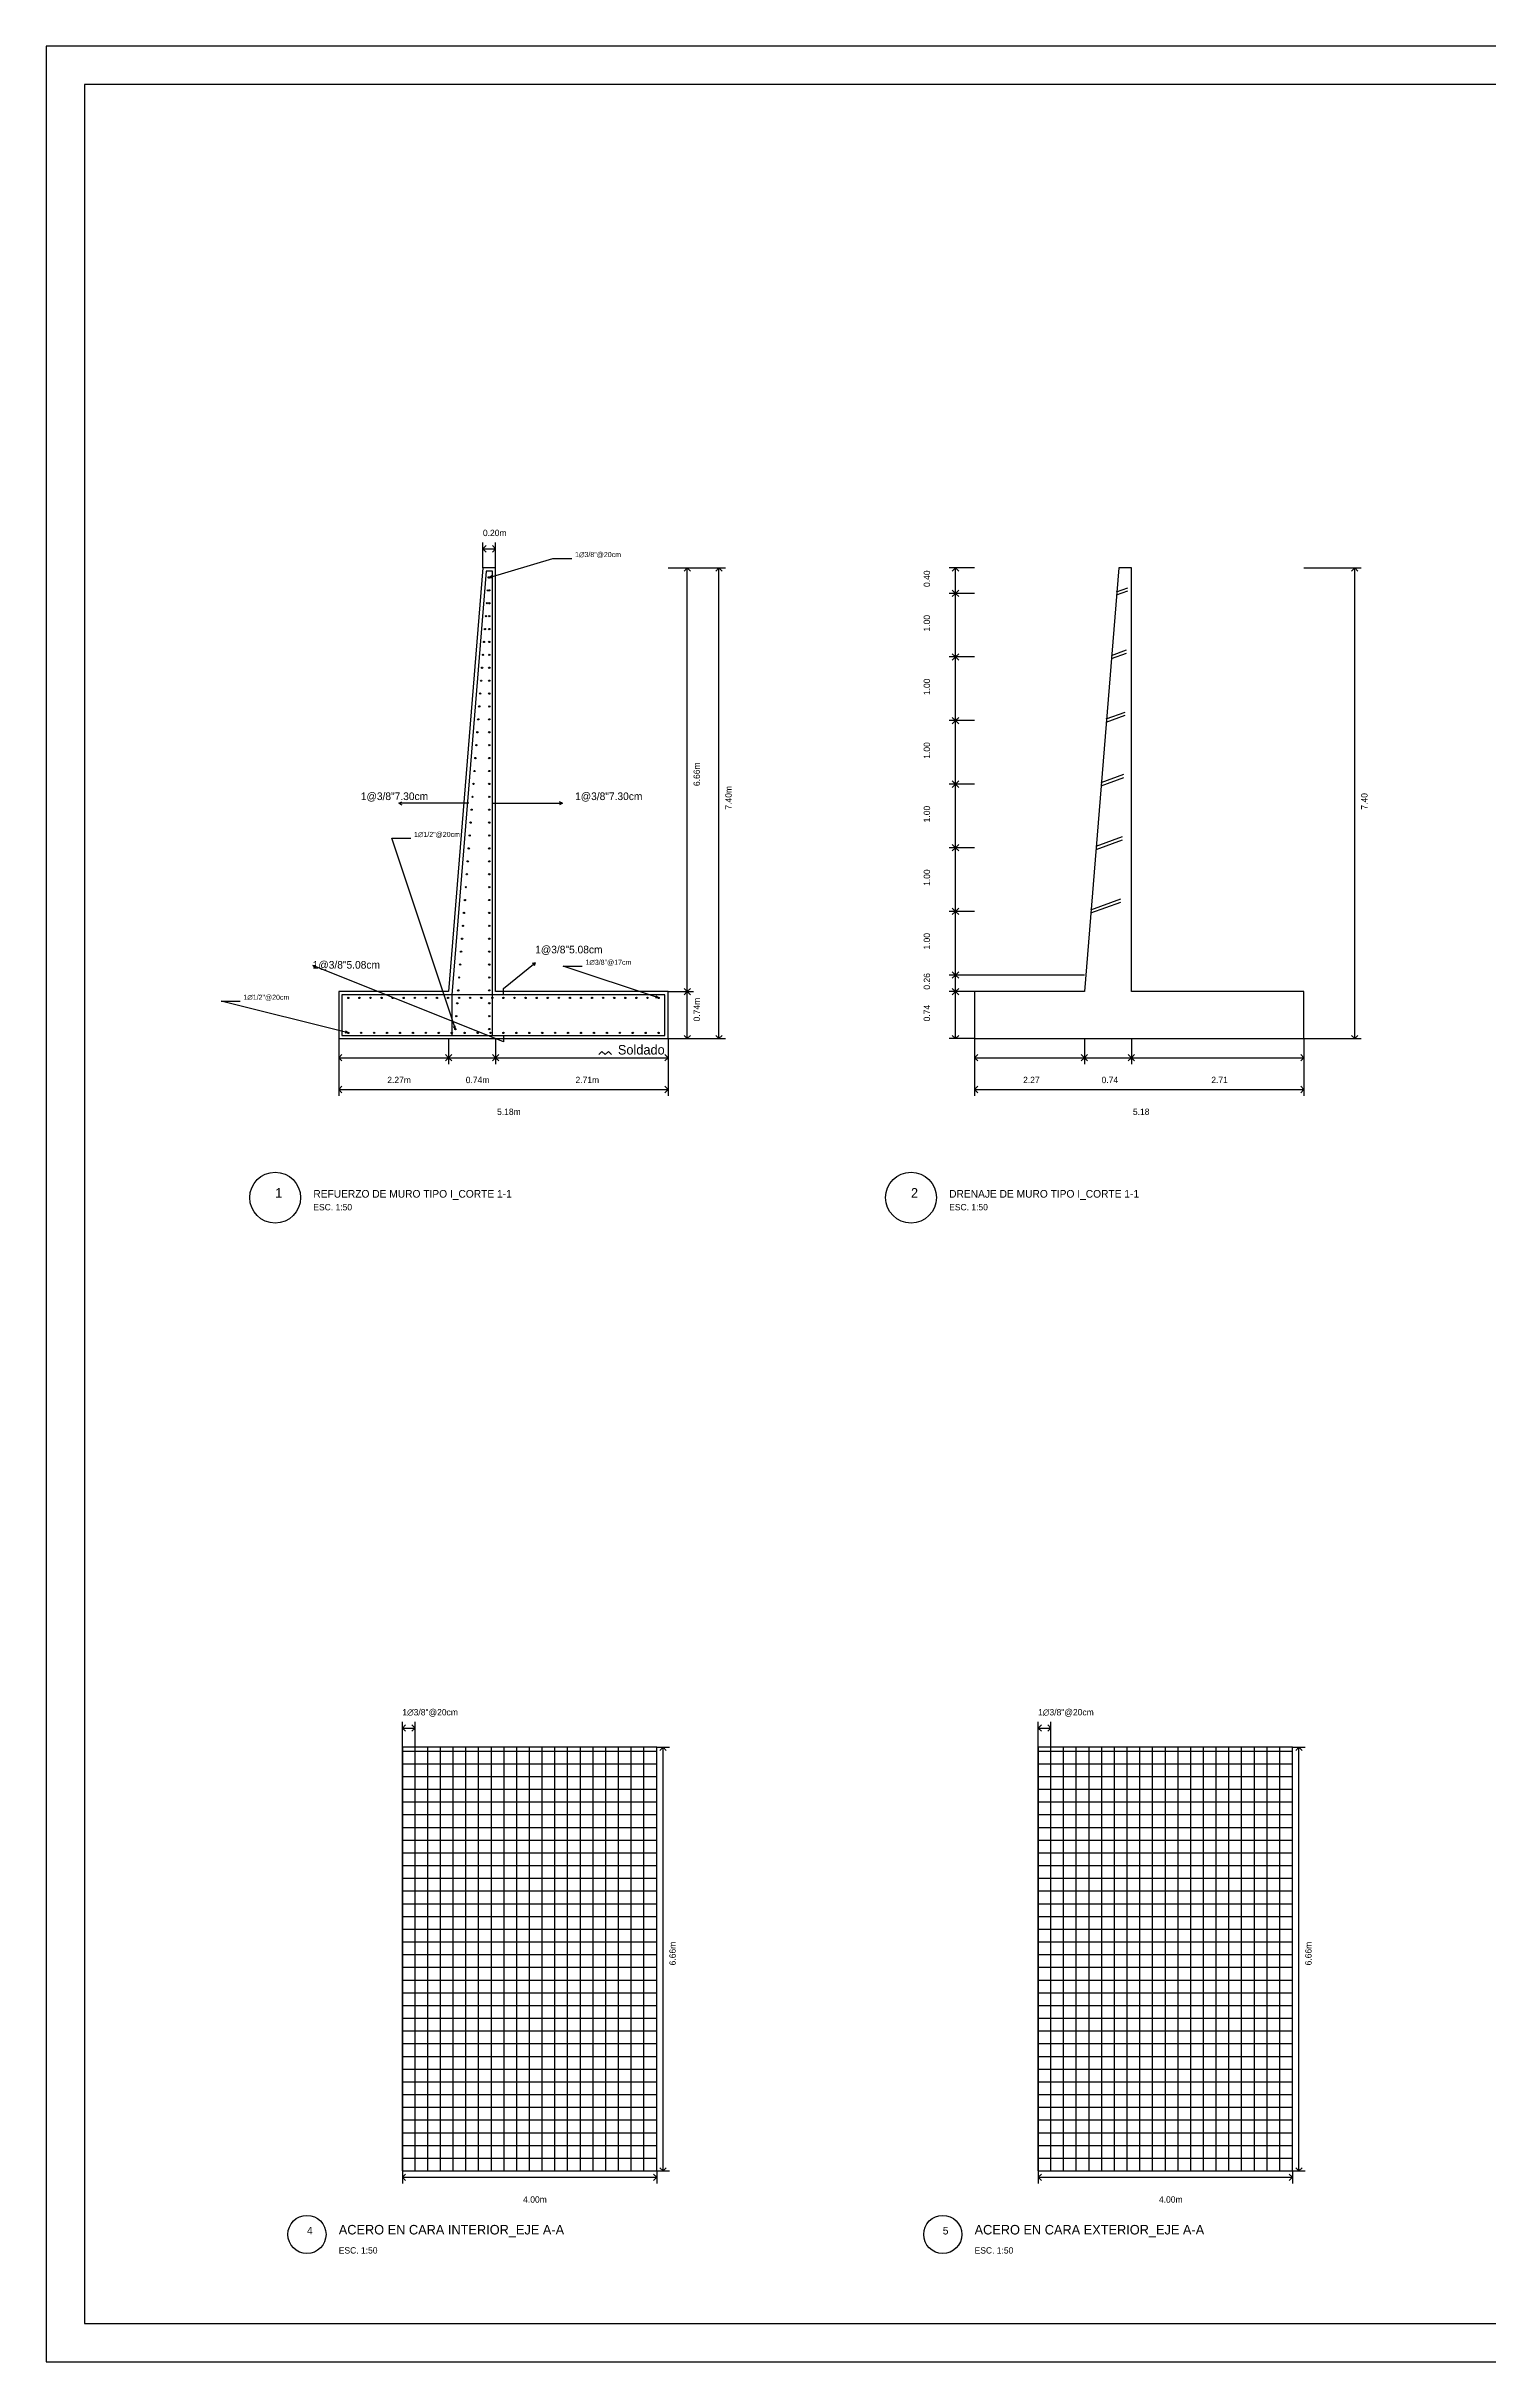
# Model space of a CAD drawing. Header units: millimetres. Extents: x 0 to 51.4, y 0 to 36.4.
# Drawn here: x 0 to 22.69, y 0 to 36.4 of the extents above; entities that cross this region are included whole.
import ezdxf

# ---------------------------------------------------------------- set-up
doc = ezdxf.new("R2010")
doc.units = ezdxf.units.MM
doc.linetypes.add('DASHED', pattern=[10, 5, -5])
for name, color, linetype in [('ACERO_LEADERS', 7, 'CONTINUOUS'), ('CONTORNO_INTERNO_INTERNO_RECTANGULO', 6, 'CONTINUOUS'), ('CONTORNO_INTERNO_INTERNO_TRIANGULO', 6, 'CONTINUOUS'), ('COTAS_DRENAJE', 2, 'CONTINUOUS'), ('COTAS_EXTERIOR', 7, 'CONTINUOUS'), ('COTAS_INTERIOR', 7, 'CONTINUOUS'), ('COTAS_REFUERZO', 2, 'CONTINUOUS'), ('ESTRUCTURA_LEADERS', 4, 'CONTINUOUS'), ('INFO_EXTERIOR', 2, 'CONTINUOUS'), ('INFO_INTERIOR', 2, 'CONTINUOUS'), ('MALLA_HORIZ_EXTERIOR', 6, 'CONTINUOUS'), ('MALLA_HORIZ_INTERIOR', 6, 'CONTINUOUS'), ('MALLA_VERT_EXTERIOR', 3, 'CONTINUOUS'), ('MALLA_VERT_INTERIOR', 3, 'CONTINUOUS'), ('MARCO', 7, 'CONTINUOUS'), ('MARCO_EXTERIOR', 7, 'CONTINUOUS'), ('MARCO_INTERIOR', 7, 'CONTINUOUS'), ('MURO_DRENAJE', 5, 'CONTINUOUS'), ('MURO_REFUERZO', 5, 'CONTINUOUS'), ('REFUERZO_PUNTOS', 2, 'CONTINUOUS'), ('SUELO_DRENAJE', 3, 'DASHED'), ('TITULO_DRENAJE', 2, 'CONTINUOUS'), ('TITULO_REFUERZO', 2, 'CONTINUOUS'), ('TUBO_PB', 1, 'CONTINUOUS')]:
    doc.layers.add(name, color=color, linetype=linetype)

msp = doc.modelspace()

# ---------------------------------------------------------------- linework, layer by layer
at = {"layer": 'ACERO_LEADERS'}
for p, q in [((6.967, 28.05), (7.967, 28.35)), ((6.967, 28.05), (7.008, 28.078)), ((6.967, 28.05), (7.017, 28.05)), ((7.967, 28.35), (8.267, 28.35)), ((6.434, 20.95), (5.434, 23.95)), ((5.434, 23.95), (5.734, 23.95)), ((9.63, 21.44), (8.13, 21.94)), ((8.13, 21.94), (8.43, 21.94)), ((4.75, 20.89), (2.75, 21.39)), ((2.75, 21.39), (3.05, 21.39)), ((9.63, 21.44), (9.58, 21.441)), ((9.63, 21.44), (9.589, 21.469)), ((4.75, 20.89), (4.7, 20.887)), ((4.75, 20.89), (4.707, 20.916)), ((6.434, 20.95), (6.405, 20.99)), ((6.434, 20.95), (6.433, 21))]:
    msp.add_line(p, q, dxfattribs=at)
at = {"layer": 'CONTORNO_INTERNO_INTERNO_RECTANGULO'}
for p, q in [((9.73, 21.49), (4.65, 21.49)), ((4.65, 21.49), (4.65, 20.85)), ((9.73, 20.85), (9.73, 21.49)), ((4.65, 20.85), (9.73, 20.85))]:
    msp.add_line(p, q, dxfattribs=at)
at = {"layer": 'CONTORNO_INTERNO_INTERNO_TRIANGULO'}
for p, q in [((6.917, 28.15), (6.377, 21.49)), ((7.017, 28.15), (6.917, 28.15)), ((7.017, 20.85), (7.017, 28.15)), ((6.377, 21.49), (6.377, 20.85)), ((6.377, 20.85), (7.017, 20.85))]:
    msp.add_line(p, q, dxfattribs=at)
at = {"layer": 'COTAS_DRENAJE'}
for p, q in [((14.6, 28.2), (14.2, 28.2)), ((14.3, 28.2), (14.25, 28.15)), ((14.3, 27.8), (14.3, 28.2)), ((14.3, 28.2), (14.35, 28.15)), ((19.78, 28.2), (20.68, 28.2)), ((20.58, 28.2), (20.53, 28.15)), ((20.58, 20.8), (20.58, 28.2)), ((20.58, 28.2), (20.63, 28.15)), ((14.6, 27.8), (14.2, 27.8)), ((14.6, 27.8), (14.2, 27.8)), ((14.3, 27.8), (14.25, 27.85)), ((14.3, 27.8), (14.25, 27.75)), ((14.3, 27.8), (14.35, 27.85)), ((14.3, 26.8), (14.3, 27.8)), ((14.3, 27.8), (14.35, 27.75)), ((14.6, 26.8), (14.2, 26.8)), ((14.6, 26.8), (14.2, 26.8)), ((14.3, 26.8), (14.25, 26.85)), ((14.3, 26.8), (14.25, 26.75)), ((14.3, 26.8), (14.35, 26.85)), ((14.3, 25.8), (14.3, 26.8)), ((14.3, 26.8), (14.35, 26.75)), ((14.3, 25.8), (14.25, 25.85)), ((14.3, 25.8), (14.35, 25.85)), ((14.6, 25.8), (14.2, 25.8)), ((14.6, 25.8), (14.2, 25.8)), ((14.3, 25.8), (14.25, 25.75)), ((14.3, 24.8), (14.3, 25.8)), ((14.3, 25.8), (14.35, 25.75)), ((14.6, 24.8), (14.2, 24.8)), ((14.6, 24.8), (14.2, 24.8)), ((14.3, 24.8), (14.25, 24.85)), ((14.3, 24.8), (14.25, 24.75)), ((14.3, 24.8), (14.35, 24.85)), ((14.3, 23.8), (14.3, 24.8)), ((14.3, 24.8), (14.35, 24.75)), ((14.6, 23.8), (14.2, 23.8)), ((14.6, 23.8), (14.2, 23.8)), ((14.3, 23.8), (14.25, 23.85)), ((14.3, 23.8), (14.25, 23.75)), ((14.3, 23.8), (14.35, 23.85)), ((14.3, 22.8), (14.3, 23.8)), ((14.3, 23.8), (14.35, 23.75)), ((14.6, 22.8), (14.2, 22.8)), ((14.6, 22.8), (14.2, 22.8)), ((14.3, 22.8), (14.25, 22.85)), ((14.3, 22.8), (14.25, 22.75)), ((14.3, 22.8), (14.35, 22.85)), ((14.3, 21.8), (14.3, 22.8)), ((14.3, 22.8), (14.35, 22.75)), ((14.3, 21.8), (14.25, 21.85)), ((14.3, 21.8), (14.35, 21.85)), ((14.6, 21.8), (14.2, 21.8)), ((14.6, 21.8), (14.2, 21.8)), ((14.6, 21.54), (14.2, 21.54)), ((14.6, 21.54), (14.2, 21.54)), ((14.3, 21.8), (14.25, 21.75)), ((14.3, 21.54), (14.25, 21.59)), ((14.3, 21.54), (14.25, 21.49)), ((14.3, 21.54), (14.3, 21.8)), ((14.3, 21.8), (14.35, 21.75)), ((14.3, 21.54), (14.35, 21.59)), ((14.3, 20.8), (14.3, 21.54)), ((14.3, 21.54), (14.35, 21.49)), ((14.6, 20.8), (14.2, 20.8)), ((14.3, 20.8), (14.25, 20.85)), ((14.3, 20.8), (14.35, 20.85)), ((14.6, 20.8), (14.6, 19.9)), ((14.6, 20.8), (14.6, 20.4)), ((16.327, 20.8), (16.327, 20.4)), ((16.327, 20.8), (16.327, 20.4)), ((17.067, 20.8), (17.067, 20.4)), ((17.067, 20.8), (17.067, 20.4)), ((19.78, 20.8), (19.78, 19.9)), ((19.78, 20.8), (19.78, 20.4)), ((19.78, 20.8), (20.68, 20.8)), ((20.58, 20.8), (20.53, 20.85)), ((20.58, 20.8), (20.63, 20.85)), ((14.6, 20.5), (14.65, 20.55)), ((14.6, 20.5), (16.327, 20.5)), ((14.6, 20.5), (14.65, 20.45)), ((16.327, 20.5), (16.277, 20.55)), ((16.327, 20.5), (16.277, 20.45)), ((16.327, 20.5), (16.377, 20.55)), ((16.327, 20.5), (17.067, 20.5)), ((16.327, 20.5), (16.377, 20.45)), ((17.067, 20.5), (17.017, 20.55)), ((17.067, 20.5), (17.017, 20.45)), ((17.067, 20.5), (17.117, 20.55)), ((17.067, 20.5), (19.78, 20.5)), ((17.067, 20.5), (17.117, 20.45)), ((19.78, 20.5), (19.73, 20.55)), ((19.78, 20.5), (19.73, 20.45)), ((14.6, 20), (14.65, 20.05)), ((19.78, 20), (19.73, 20.05)), ((14.6, 20), (19.78, 20)), ((14.6, 20), (14.65, 19.95)), ((19.78, 20), (19.73, 19.95))]:
    msp.add_line(p, q, dxfattribs=at)
at = {"layer": 'COTAS_EXTERIOR'}
for p, q in [((15.6, 9.66), (15.6, 10.06)), ((15.6, 9.96), (15.65, 10.01)), ((15.6, 9.96), (15.8, 9.96)), ((15.6, 9.96), (15.65, 9.91)), ((15.8, 9.96), (15.75, 10.01)), ((15.8, 9.96), (15.75, 9.91)), ((15.8, 9.66), (15.8, 10.06)), ((19.6, 9.66), (19.8, 9.66)), ((19.7, 9.66), (19.65, 9.61)), ((19.7, 3), (19.7, 9.66)), ((19.7, 9.66), (19.75, 9.61)), ((15.6, 3), (15.6, 2.8)), ((15.6, 2.9), (15.65, 2.95)), ((19.6, 2.9), (19.55, 2.95)), ((19.6, 3), (19.6, 2.8)), ((19.6, 3), (19.8, 3)), ((19.7, 3), (19.65, 3.05)), ((19.7, 3), (19.75, 3.05)), ((15.6, 2.9), (19.6, 2.9)), ((15.6, 2.9), (15.65, 2.85)), ((19.6, 2.9), (19.55, 2.85))]:
    msp.add_line(p, q, dxfattribs=at)
at = {"layer": 'COTAS_INTERIOR'}
for p, q in [((5.6, 9.66), (5.6, 10.06)), ((5.6, 9.96), (5.65, 10.01)), ((5.6, 9.96), (5.8, 9.96)), ((5.6, 9.96), (5.65, 9.91)), ((5.8, 9.96), (5.75, 10.01)), ((5.8, 9.96), (5.75, 9.91)), ((5.8, 9.66), (5.8, 10.06)), ((9.6, 9.66), (9.8, 9.66)), ((9.7, 9.66), (9.65, 9.61)), ((9.7, 3), (9.7, 9.66)), ((9.7, 9.66), (9.75, 9.61)), ((5.6, 3), (5.6, 2.8)), ((5.6, 2.9), (5.65, 2.95)), ((9.6, 2.9), (9.55, 2.95)), ((9.6, 3), (9.6, 2.8)), ((9.6, 3), (9.8, 3)), ((9.7, 3), (9.65, 3.05)), ((9.7, 3), (9.75, 3.05)), ((5.6, 2.9), (9.6, 2.9)), ((5.6, 2.9), (5.65, 2.85)), ((9.6, 2.9), (9.55, 2.85))]:
    msp.add_line(p, q, dxfattribs=at)
at = {"layer": 'COTAS_REFUERZO'}
for p, q in [((6.867, 28.2), (6.867, 28.6)), ((6.867, 28.5), (6.917, 28.55)), ((6.867, 28.5), (7.067, 28.5)), ((6.867, 28.5), (6.917, 28.45)), ((7.067, 28.5), (7.017, 28.55)), ((7.067, 28.5), (7.017, 28.45)), ((7.067, 28.2), (7.067, 28.6)), ((9.78, 28.2), (10.68, 28.2)), ((9.78, 28.2), (10.18, 28.2)), ((10.08, 28.2), (10.03, 28.15)), ((10.08, 21.54), (10.08, 28.2)), ((10.08, 28.2), (10.13, 28.15)), ((10.58, 28.2), (10.53, 28.15)), ((10.58, 20.8), (10.58, 28.2)), ((10.58, 28.2), (10.63, 28.15)), ((9.78, 21.54), (10.18, 21.54)), ((9.78, 21.54), (10.18, 21.54)), ((10.08, 21.54), (10.03, 21.59)), ((10.08, 21.54), (10.03, 21.49)), ((10.08, 21.54), (10.13, 21.59)), ((10.08, 20.8), (10.08, 21.54)), ((10.08, 21.54), (10.13, 21.49)), ((4.6, 20.8), (4.6, 19.9)), ((4.6, 20.8), (4.6, 20.4)), ((6.327, 20.8), (6.327, 20.4)), ((6.327, 20.8), (6.327, 20.4)), ((7.067, 20.8), (7.067, 20.4)), ((7.067, 20.8), (7.067, 20.4)), ((9.78, 20.8), (9.78, 19.9)), ((9.78, 20.8), (9.78, 20.4)), ((9.78, 20.8), (10.68, 20.8)), ((9.78, 20.8), (10.18, 20.8)), ((10.08, 20.8), (10.03, 20.85)), ((10.08, 20.8), (10.13, 20.85)), ((10.58, 20.8), (10.53, 20.85)), ((10.58, 20.8), (10.63, 20.85)), ((4.6, 20.5), (4.65, 20.55)), ((4.6, 20.5), (6.327, 20.5)), ((4.6, 20.5), (4.65, 20.45)), ((6.327, 20.5), (6.277, 20.55)), ((6.327, 20.5), (6.277, 20.45)), ((6.327, 20.5), (6.377, 20.55)), ((6.327, 20.5), (7.067, 20.5)), ((6.327, 20.5), (6.377, 20.45)), ((7.067, 20.5), (7.017, 20.55)), ((7.067, 20.5), (7.017, 20.45)), ((7.067, 20.5), (7.117, 20.55)), ((7.067, 20.5), (9.78, 20.5)), ((7.067, 20.5), (7.117, 20.45)), ((9.78, 20.5), (9.73, 20.55)), ((9.78, 20.5), (9.73, 20.45)), ((4.6, 20), (4.65, 20.05)), ((9.78, 20), (9.73, 20.05)), ((4.6, 20), (9.78, 20)), ((4.6, 20), (4.65, 19.95)), ((9.78, 20), (9.73, 19.95))]:
    msp.add_line(p, q, dxfattribs=at)
at = {"layer": 'ESTRUCTURA_LEADERS'}
for p, q in [((5.547, 24.5), (5.59, 24.525)), ((6.547, 24.5), (5.547, 24.5)), ((5.547, 24.5), (5.59, 24.475)), ((6.647, 24.5), (6.547, 24.5)), ((7.017, 24.5), (7.117, 24.5)), ((7.117, 24.5), (8.117, 24.5)), ((8.117, 24.5), (8.073, 24.525)), ((8.117, 24.5), (8.073, 24.475)), ((4.19, 21.95), (4.239, 21.957)), ((7.19, 20.75), (4.19, 21.95)), ((4.19, 21.95), (4.221, 21.911)), ((7.19, 21.59), (7.69, 21.99)), ((7.69, 21.99), (7.641, 21.982)), ((7.69, 21.99), (7.672, 21.943)), ((7.19, 21.49), (7.19, 21.59)), ((7.19, 20.85), (7.19, 20.75)), ((8.69, 20.55), (8.74, 20.6)), ((8.74, 20.6), (8.79, 20.55)), ((8.79, 20.55), (8.84, 20.6)), ((8.84, 20.6), (8.89, 20.55))]:
    msp.add_line(p, q, dxfattribs=at)
at = {"layer": 'INFO_EXTERIOR'}
msp.add_circle((14.1, 2), 0.3, dxfattribs=at)
at = {"layer": 'INFO_INTERIOR'}
msp.add_circle((4.1, 2), 0.3, dxfattribs=at)
at = {"layer": 'MALLA_HORIZ_EXTERIOR'}
for p, q in [((15.6, 9.6), (19.6, 9.6)), ((15.6, 9.4), (19.6, 9.4)), ((15.6, 9.2), (19.6, 9.2)), ((15.6, 9), (19.6, 9)), ((15.6, 8.8), (19.6, 8.8)), ((15.6, 8.6), (19.6, 8.6)), ((15.6, 8.4), (19.6, 8.4)), ((15.6, 8.2), (19.6, 8.2)), ((15.6, 8), (19.6, 8)), ((15.6, 7.8), (19.6, 7.8)), ((15.6, 7.6), (19.6, 7.6)), ((15.6, 7.4), (19.6, 7.4)), ((15.6, 7.2), (19.6, 7.2)), ((15.6, 7), (19.6, 7)), ((15.6, 6.8), (19.6, 6.8)), ((15.6, 6.6), (19.6, 6.6)), ((15.6, 6.4), (19.6, 6.4)), ((15.6, 6.2), (19.6, 6.2)), ((15.6, 6), (19.6, 6)), ((15.6, 5.8), (19.6, 5.8)), ((15.6, 5.6), (19.6, 5.6)), ((15.6, 5.4), (19.6, 5.4)), ((15.6, 5.2), (19.6, 5.2)), ((15.6, 5), (19.6, 5)), ((15.6, 4.8), (19.6, 4.8)), ((15.6, 4.6), (19.6, 4.6)), ((15.6, 4.4), (19.6, 4.4)), ((15.6, 4.2), (19.6, 4.2)), ((15.6, 4), (19.6, 4)), ((15.6, 3.8), (19.6, 3.8)), ((15.6, 3.6), (19.6, 3.6)), ((15.6, 3.4), (19.6, 3.4)), ((15.6, 3.2), (19.6, 3.2)), ((15.6, 3), (19.6, 3))]:
    msp.add_line(p, q, dxfattribs=at)
at = {"layer": 'MALLA_HORIZ_INTERIOR'}
for p, q in [((5.6, 9.6), (9.6, 9.6)), ((5.6, 9.4), (9.6, 9.4)), ((5.6, 9.2), (9.6, 9.2)), ((5.6, 9), (9.6, 9)), ((5.6, 8.8), (9.6, 8.8)), ((5.6, 8.6), (9.6, 8.6)), ((5.6, 8.4), (9.6, 8.4)), ((5.6, 8.2), (9.6, 8.2)), ((5.6, 8), (9.6, 8)), ((5.6, 7.8), (9.6, 7.8)), ((5.6, 7.6), (9.6, 7.6)), ((5.6, 7.4), (9.6, 7.4)), ((5.6, 7.2), (9.6, 7.2)), ((5.6, 7), (9.6, 7)), ((5.6, 6.8), (9.6, 6.8)), ((5.6, 6.6), (9.6, 6.6)), ((5.6, 6.4), (9.6, 6.4)), ((5.6, 6.2), (9.6, 6.2)), ((5.6, 6), (9.6, 6)), ((5.6, 5.8), (9.6, 5.8)), ((5.6, 5.6), (9.6, 5.6)), ((5.6, 5.4), (9.6, 5.4)), ((5.6, 5.2), (9.6, 5.2)), ((5.6, 5), (9.6, 5)), ((5.6, 4.8), (9.6, 4.8)), ((5.6, 4.6), (9.6, 4.6)), ((5.6, 4.4), (9.6, 4.4)), ((5.6, 4.2), (9.6, 4.2)), ((5.6, 4), (9.6, 4)), ((5.6, 3.8), (9.6, 3.8)), ((5.6, 3.6), (9.6, 3.6)), ((5.6, 3.4), (9.6, 3.4)), ((5.6, 3.2), (9.6, 3.2)), ((5.6, 3), (9.6, 3))]:
    msp.add_line(p, q, dxfattribs=at)
at = {"layer": 'MALLA_VERT_EXTERIOR'}
for p, q in [((15.6, 3), (15.6, 9.66)), ((15.8, 3), (15.8, 9.66)), ((16, 3), (16, 9.66)), ((16.2, 3), (16.2, 9.66)), ((16.4, 3), (16.4, 9.66)), ((16.6, 3), (16.6, 9.66)), ((16.8, 3), (16.8, 9.66)), ((17, 3), (17, 9.66)), ((17.2, 3), (17.2, 9.66)), ((17.4, 3), (17.4, 9.66)), ((17.6, 3), (17.6, 9.66)), ((17.8, 3), (17.8, 9.66)), ((18, 3), (18, 9.66)), ((18.2, 3), (18.2, 9.66)), ((18.4, 3), (18.4, 9.66)), ((18.6, 3), (18.6, 9.66)), ((18.8, 3), (18.8, 9.66)), ((19, 3), (19, 9.66)), ((19.2, 3), (19.2, 9.66)), ((19.4, 3), (19.4, 9.66)), ((19.6, 3), (19.6, 9.66))]:
    msp.add_line(p, q, dxfattribs=at)
at = {"layer": 'MALLA_VERT_INTERIOR'}
for p, q in [((5.6, 3), (5.6, 9.66)), ((5.8, 3), (5.8, 9.66)), ((6, 3), (6, 9.66)), ((6.2, 3), (6.2, 9.66)), ((6.4, 3), (6.4, 9.66)), ((6.6, 3), (6.6, 9.66)), ((6.8, 3), (6.8, 9.66)), ((7, 3), (7, 9.66)), ((7.2, 3), (7.2, 9.66)), ((7.4, 3), (7.4, 9.66)), ((7.6, 3), (7.6, 9.66)), ((7.8, 3), (7.8, 9.66)), ((8, 3), (8, 9.66)), ((8.2, 3), (8.2, 9.66)), ((8.4, 3), (8.4, 9.66)), ((8.6, 3), (8.6, 9.66)), ((8.8, 3), (8.8, 9.66)), ((9, 3), (9, 9.66)), ((9.2, 3), (9.2, 9.66)), ((9.4, 3), (9.4, 9.66)), ((9.6, 3), (9.6, 9.66))]:
    msp.add_line(p, q, dxfattribs=at)
at = {"layer": 'MARCO'}
for p, q in [((51.4, 36.4), (0, 36.4)), ((0, 36.4), (0, 0)), ((50.8, 35.8), (0.6, 35.8)), ((0.6, 35.8), (0.6, 0.6)), ((0.6, 0.6), (50.8, 0.6)), ((0, 0), (51.4, 0))]:
    msp.add_line(p, q, dxfattribs=at)
at = {"layer": 'MARCO_EXTERIOR'}
for p, q in [((19.6, 9.66), (15.6, 9.66)), ((15.6, 9.66), (15.6, 3)), ((19.6, 3), (19.6, 9.66)), ((15.6, 3), (19.6, 3))]:
    msp.add_line(p, q, dxfattribs=at)
at = {"layer": 'MARCO_INTERIOR'}
for p, q in [((9.6, 9.66), (5.6, 9.66)), ((5.6, 9.66), (5.6, 3)), ((9.6, 3), (9.6, 9.66)), ((5.6, 3), (9.6, 3))]:
    msp.add_line(p, q, dxfattribs=at)
at = {"layer": 'MURO_DRENAJE'}
for p, q in [((16.867, 28.2), (16.327, 21.54)), ((17.067, 28.2), (16.867, 28.2)), ((17.067, 21.54), (17.067, 28.2)), ((16.327, 21.54), (14.6, 21.54)), ((14.6, 21.54), (14.6, 20.8)), ((19.78, 21.54), (17.067, 21.54)), ((19.78, 20.8), (19.78, 21.54)), ((14.6, 20.8), (19.78, 20.8))]:
    msp.add_line(p, q, dxfattribs=at)
at = {"layer": 'MURO_REFUERZO'}
for p, q in [((6.867, 28.2), (6.327, 21.54)), ((7.067, 28.2), (6.867, 28.2)), ((7.067, 21.54), (7.067, 28.2)), ((6.327, 21.54), (4.6, 21.54)), ((4.6, 21.54), (4.6, 20.8)), ((9.78, 21.54), (7.067, 21.54)), ((9.78, 20.8), (9.78, 21.54)), ((4.6, 20.8), (9.78, 20.8))]:
    msp.add_line(p, q, dxfattribs=at)
at = {"layer": 'REFUERZO_PUNTOS'}
for centre in [(6.959, 28.05), (6.967, 28.05), (6.944, 27.847), (6.967, 27.847), (6.914, 27.442), (6.929, 27.645), (6.967, 27.644), (6.967, 27.441), (6.884, 27.036), (6.899, 27.239), (6.967, 27.239), (6.967, 27.036), (6.854, 26.63), (6.869, 26.833), (6.967, 26.833), (6.967, 26.63), (6.824, 26.224), (6.839, 26.427), (6.967, 26.427), (6.967, 26.224), (6.809, 26.022), (6.967, 26.021), (6.779, 25.616), (6.794, 25.819), (6.967, 25.819), (6.967, 25.616), (6.749, 25.21), (6.764, 25.413), (6.967, 25.413), (6.967, 25.21), (6.719, 24.804), (6.734, 25.007), (6.967, 25.007), (6.967, 24.804), (6.689, 24.399), (6.704, 24.601), (6.967, 24.601), (6.967, 24.399), (6.674, 24.196), (6.967, 24.196), (6.644, 23.79), (6.659, 23.993), (6.967, 23.993), (6.967, 23.79), (6.614, 23.384), (6.629, 23.587), (6.967, 23.587), (6.967, 23.384), (6.584, 22.978), (6.599, 23.181), (6.967, 23.181), (6.967, 22.979), (6.554, 22.573), (6.569, 22.776), (6.967, 22.776), (6.967, 22.573), (6.539, 22.37), (6.967, 22.37), (6.509, 21.964), (6.524, 22.167), (6.967, 22.167), (6.967, 21.964), (6.479, 21.558), (6.494, 21.761), (6.967, 21.761), (6.967, 21.559), (4.75, 21.44), (4.924, 21.44), (5.099, 21.44), (5.273, 21.44), (5.447, 21.44), (5.621, 21.44), (5.796, 21.44), (5.97, 21.44), (6.144, 21.44), (6.319, 21.44), (6.449, 21.153), (6.464, 21.355), (6.493, 21.44), (6.667, 21.44), (6.841, 21.44), (6.967, 21.356), (6.967, 21.153), (7.016, 21.44), (7.19, 21.44), (7.364, 21.44), (7.539, 21.44), (7.713, 21.44), (7.887, 21.44), (8.061, 21.44), (8.236, 21.44), (8.41, 21.44), (8.584, 21.44), (8.759, 21.44), (8.933, 21.44), (9.107, 21.44), (9.281, 21.44), (9.456, 21.44), (9.63, 21.44), (4.75, 20.89), (4.953, 20.89), (5.157, 20.89), (5.36, 20.89), (5.563, 20.89), (5.767, 20.89), (5.97, 20.89), (6.173, 20.89), (6.377, 20.89), (6.434, 20.95), (6.58, 20.89), (6.783, 20.89), (6.967, 20.95), (6.987, 20.89), (7.19, 20.89), (7.393, 20.89), (7.597, 20.89), (7.8, 20.89), (8.003, 20.89), (8.207, 20.89), (8.41, 20.89), (8.613, 20.89), (8.817, 20.89), (9.02, 20.89), (9.223, 20.89), (9.427, 20.89), (9.63, 20.89)]:
    msp.add_circle(centre, 0.01, dxfattribs=at)
at = {"layer": 'SUELO_DRENAJE'}
msp.add_line((16.327, 21.8), (14.6, 21.8), dxfattribs=at)
at = {"layer": 'TITULO_DRENAJE'}
msp.add_circle((13.6, 18.3), 0.4, dxfattribs=at)
at = {"layer": 'TITULO_REFUERZO'}
msp.add_circle((3.6, 18.3), 0.4, dxfattribs=at)
at = {"layer": 'TUBO_PB'}
for p, q in [((16.834, 27.825), (17.009, 27.889)), ((16.834, 27.775), (17.009, 27.839)), ((16.753, 26.825), (16.989, 26.911)), ((16.753, 26.775), (16.989, 26.861)), ((16.672, 25.825), (16.969, 25.933)), ((16.672, 25.775), (16.969, 25.883)), ((16.591, 24.825), (16.949, 24.955)), ((16.591, 24.775), (16.949, 24.905)), ((16.51, 23.825), (16.928, 23.977)), ((16.51, 23.775), (16.928, 23.927)), ((16.429, 22.825), (16.899, 22.996)), ((16.429, 22.775), (16.899, 22.946))]:
    msp.add_line(p, q, dxfattribs=at)

# ---------------------------------------------------------------- texts
at = {"layer": 'ACERO_LEADERS'}
for s, p in [('1∅3/8"@20cm', (8.317, 28.37)), ('1∅1/2"@20cm', (5.784, 23.97)), ('1∅3/8"@17cm', (8.48, 21.96)), ('1∅1/2"@20cm', (3.1, 21.41))]:
    msp.add_text(s, height=0.08, dxfattribs=at).set_placement(p)
at = {"layer": 'COTAS_DRENAJE'}
for s, p in [('0.40', (13.9, 27.9)), ('1.00', (13.9, 27.2)), ('1.00', (13.9, 26.2)), ('1.00', (13.9, 25.2)), ('1.00', (13.9, 24.2)), ('7.40', (20.78, 24.4)), ('1.00', (13.9, 23.2)), ('1.00', (13.9, 22.2)), ('0.26', (13.9, 21.57)), ('0.74', (13.9, 21.07))]:
    msp.add_text(s, height=0.1, rotation=90, dxfattribs=at).set_placement(p)
for s, p in [('2.27', (15.363, 20.1)), ('0.74', (16.597, 20.1)), ('2.71', (18.323, 20.1)), ('5.18', (17.09, 19.6))]:
    msp.add_text(s, height=0.1, dxfattribs=at).set_placement(p)
at = {"layer": 'COTAS_EXTERIOR'}
for s, p in [('1∅3/8"@20cm', (15.6, 10.16)), ('4.00m', (17.5, 2.5))]:
    msp.add_text(s, height=0.1, dxfattribs=at).set_placement(p)
msp.add_text('6.66m', height=0.1, rotation=90, dxfattribs=at).set_placement((19.9, 6.23))
at = {"layer": 'COTAS_INTERIOR'}
for s, p in [('1∅3/8"@20cm', (5.6, 10.16)), ('4.00m', (7.5, 2.5))]:
    msp.add_text(s, height=0.1, dxfattribs=at).set_placement(p)
msp.add_text('6.66m', height=0.1, rotation=90, dxfattribs=at).set_placement((9.9, 6.23))
at = {"layer": 'COTAS_REFUERZO'}
for s, p in [('0.20m', (6.867, 28.7)), ('2.27m', (5.363, 20.1)), ('0.74m', (6.597, 20.1)), ('2.71m', (8.323, 20.1)), ('5.18m', (7.09, 19.6))]:
    msp.add_text(s, height=0.1, dxfattribs=at).set_placement(p)
for s, p in [('6.66m', (10.28, 24.77)), ('7.40m', (10.78, 24.4)), ('0.74m', (10.28, 21.07))]:
    msp.add_text(s, height=0.1, rotation=90, dxfattribs=at).set_placement(p)
at = {"layer": 'ESTRUCTURA_LEADERS'}
for s, height, p in [('1@3/8"7.30cm', 0.12, (4.947, 24.55)), ('1@3/8"7.30cm', 0.12, (8.317, 24.55)), ('1@3/8"5.08cm', 0.12, (7.69, 22.14)), ('1@3/8"5.08cm', 0.12, (4.19, 21.9)), ('Soldado', 0.15, (8.99, 20.55))]:
    msp.add_text(s, height=height, dxfattribs=at).set_placement(p)
at = {"layer": 'INFO_EXTERIOR'}
for s, height, p in [('5', 0.12, (14.1, 2)), ('ACERO EN CARA EXTERIOR_EJE A-A', 0.15, (14.6, 2)), ('ESC. 1:50', 0.1, (14.6, 1.7))]:
    msp.add_text(s, height=height, dxfattribs=at).set_placement(p)
at = {"layer": 'INFO_INTERIOR'}
for s, height, p in [('4', 0.12, (4.1, 2)), ('ACERO EN CARA INTERIOR_EJE A-A', 0.15, (4.6, 2)), ('ESC. 1:50', 0.1, (4.6, 1.7))]:
    msp.add_text(s, height=height, dxfattribs=at).set_placement(p)
at = {"layer": 'TITULO_DRENAJE'}
for s, height, p in [('2', 0.15, (13.6, 18.3)), ('ESC. 1:50', 0.1, (14.2, 18.1)), ('DRENAJE DE MURO TIPO I_CORTE 1-1', 0.12, (14.2, 18.3))]:
    msp.add_text(s, height=height, dxfattribs=at).set_placement(p)
at = {"layer": 'TITULO_REFUERZO'}
for s, height, p in [('1', 0.15, (3.6, 18.3)), ('ESC. 1:50', 0.1, (4.2, 18.1)), ('REFUERZO DE MURO TIPO I_CORTE 1-1', 0.12, (4.2, 18.3))]:
    msp.add_text(s, height=height, dxfattribs=at).set_placement(p)

doc.saveas('drawing.dxf')
